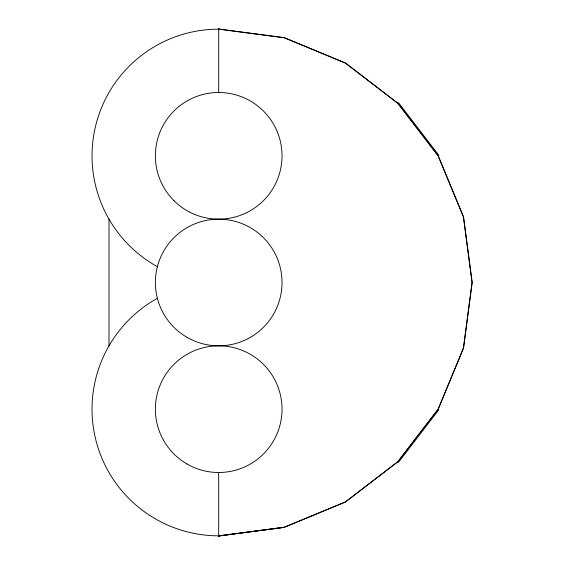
<?xml version="1.0" encoding="UTF-8"?>
<svg xmlns="http://www.w3.org/2000/svg" width="565" height="565" viewBox="0 0 565 565"><rect width="100%" height="100%" fill="white"/><g stroke="black" fill="none" stroke-linecap="round" stroke-linejoin="round"><path stroke-width="0.85" d="M218.62 29.768L218.817 28.257M218.719 535.994L284.266 527.202L345.37 501.897L397.838 461.633L438.094 409.166L463.406 348.068L472.036 282.5L463.406 216.932L438.094 155.834L397.838 103.367L345.37 63.103L284.266 37.799L218.697 29.168A126.666 126.666 0 0 0 157.628 266.807M218.697 472.284L218.697 535.994L284.308 527.357L345.448 502.038L397.951 461.746L438.235 409.251L463.561 348.111L472.199 282.5L463.561 216.889L438.235 155.749L397.951 103.254L345.448 62.962L284.308 37.643L218.719 29.006M398.495 462.29L438.899 409.632M398.495 102.71L438.899 155.368M284.308 527.357L218.697 535.832A126.666 126.666 0 0 1 157.628 298.193M218.62 535.232L218.817 536.743M218.697 29.168L218.697 92.717M109.003 219.163L109.003 345.837M187.036 464.013A63.337 63.337 0 0 0 282.034 409.166A63.337 63.337 0 0 0 187.036 354.319A63.337 63.337 0 0 0 187.036 464.013M173.914 200.617A63.337 63.337 0 0 0 279.873 172.226A63.337 63.337 0 0 0 202.305 94.659A63.337 63.337 0 0 0 173.914 200.617M187.036 337.347A63.337 63.337 0 0 0 282.034 282.5A63.337 63.337 0 0 0 187.036 227.653A63.337 63.337 0 0 0 187.036 337.347"/></g></svg>
